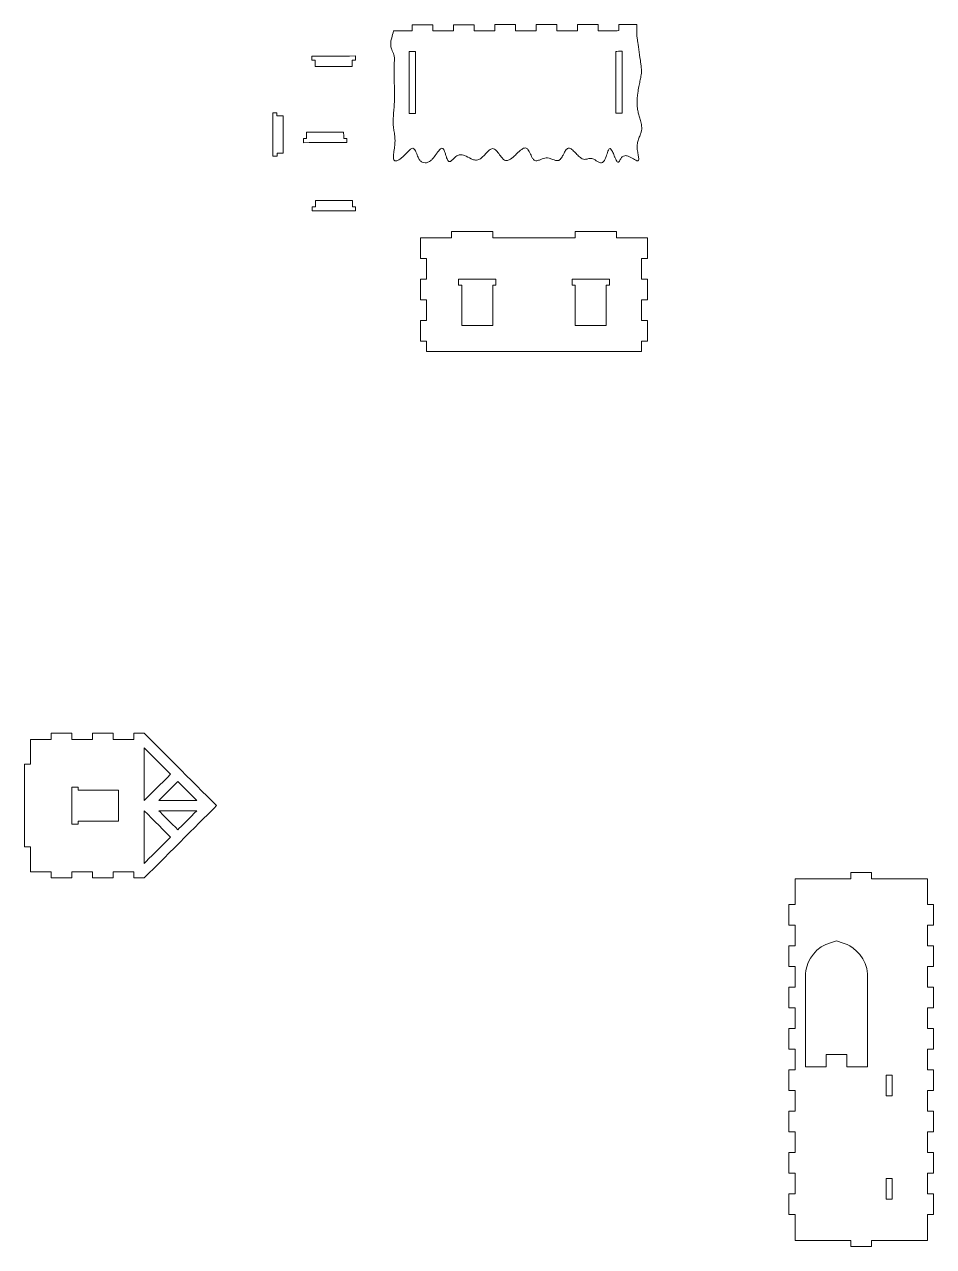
# Model space of a CAD drawing. Header units: millimetres. Extents: x -5059 to 5976, y -2595 to 3315.
# Drawn here: x 3735 to 4615, y 624 to 1807 of the extents above; entities that cross this region are included whole.
import ezdxf

# ---------------------------------------------------------------- set-up
doc = ezdxf.new("R2010")
doc.units = ezdxf.units.MM
doc.header["$MEASUREMENT"] = 0
doc.layers.add('Make2D$visible$lines', color=7, linetype='Continuous')

msp = doc.modelspace()

# ---------------------------------------------------------------- linework, layer by layer
at = {"layer": 'Make2D$visible$lines', "color": 18, "lineweight": 9}
for points, knots in [([(4092.4212, 1705.0828), (4092.2317, 1706.2589), (4092.0886, 1707.4435), (4092.0102, 1708.6322), (4092.0102, 1708.6322), (4091.9296, 1709.8536), (4091.9172, 1711.0792), (4091.935, 1712.3037), (4091.935, 1712.3037), (4091.96, 1714.0289), (4092.045, 1715.7518), (4092.1518, 1717.4734), (4092.1518, 1717.4734), (4092.4077, 1721.5961), (4092.7893, 1725.711), (4093.0056, 1729.836), (4093.0056, 1729.836), (4093.1028, 1731.6897), (4093.1666, 1733.5455), (4093.2013, 1735.4016), (4093.2013, 1735.4016), (4093.2484, 1737.9213), (4093.2418, 1740.4414), (4093.2023, 1742.9611), (4093.2023, 1742.9611), (4093.18, 1744.3819), (4093.1473, 1745.8025), (4093.1075, 1747.223), (4093.1075, 1747.223), (4093.0096, 1750.7237), (4092.8692, 1754.2231), (4092.7887, 1757.7243), (4092.7887, 1757.7243), (4092.7543, 1759.221), (4092.7308, 1760.7181), (4092.7315, 1762.2152), (4092.7315, 1762.2152), (4092.7322, 1763.7194), (4092.7572, 1765.2236), (4092.8128, 1766.7267), (4092.8128, 1766.7267), (4092.8463, 1767.6318), (4092.8909, 1768.5365), (4092.9502, 1769.4404), (4092.9502, 1769.4404), (4092.9833, 1769.9442), (4093.021, 1770.4477), (4093.0531, 1770.9515), (4093.0531, 1770.9515), (4093.0723, 1771.253), (4093.0896, 1771.5546), (4093.1029, 1771.8564), (4093.1029, 1771.8564), (4093.1296, 1772.4562), (4093.141, 1773.0569), (4093.1197, 1773.6569), (4093.1197, 1773.6569), (4093.0985, 1774.2533), (4093.0448, 1774.8492), (4092.9422, 1775.4369), (4092.9422, 1775.4369), (4092.8486, 1775.9733), (4092.7143, 1776.503), (4092.5564, 1777.0244), (4092.5564, 1777.0244), (4092.0086, 1778.8342), (4091.1781, 1780.5446), (4090.529, 1782.3197), (4090.529, 1782.3197), (4090.3311, 1782.861), (4090.1501, 1783.4084), (4089.9952, 1783.9638), (4089.9952, 1783.9638), (4089.84, 1784.5209), (4089.7111, 1785.0862), (4089.6274, 1785.6584), (4089.6274, 1785.6584), (4089.5363, 1786.2812), (4089.4988, 1786.9122), (4089.5037, 1787.5413), (4089.5037, 1787.5413), (4089.5144, 1788.9185), (4089.7285, 1790.2866), (4090.0188, 1791.6342), (4090.0188, 1791.6342), (4090.1724, 1792.3468), (4090.3473, 1793.0536), (4090.5327, 1793.7578), (4090.5327, 1793.7578), (4091.1046, 1795.9299), (4091.7765, 1798.0767), (4092.2723, 1800.2689)], [0, 0, 0, 0, 0.041666667, 0.041666667, 0.041666667, 0.041666667, 0.083333333, 0.083333333, 0.083333333, 0.083333333, 0.125, 0.125, 0.125, 0.125, 0.166666667, 0.166666667, 0.166666667, 0.166666667, 0.208333333, 0.208333333, 0.208333333, 0.208333333, 0.25, 0.25, 0.25, 0.25, 0.291666667, 0.291666667, 0.291666667, 0.291666667, 0.333333333, 0.333333333, 0.333333333, 0.333333333, 0.375, 0.375, 0.375, 0.375, 0.416666667, 0.416666667, 0.416666667, 0.416666667, 0.458333333, 0.458333333, 0.458333333, 0.458333333, 0.5, 0.5, 0.5, 0.5, 0.541666667, 0.541666667, 0.541666667, 0.541666667, 0.583333333, 0.583333333, 0.583333333, 0.583333333, 0.625, 0.625, 0.625, 0.625, 0.666666667, 0.666666667, 0.666666667, 0.666666667, 0.708333333, 0.708333333, 0.708333333, 0.708333333, 0.75, 0.75, 0.75, 0.75, 0.791666667, 0.791666667, 0.791666667, 0.791666667, 0.833333333, 0.833333333, 0.833333333, 0.833333333, 0.875, 0.875, 0.875, 0.875, 0.916666667, 0.916666667, 0.916666667, 0.916666667, 1, 1, 1, 1]), ([(4327.8992, 1806.5964), (4328.0896, 1796.1184), (4327.4193, 1799.0537), (4327.9153, 1794.9865), (4327.9153, 1794.9865), (4328.0428, 1793.9412), (4328.2473, 1792.4333), (4328.4983, 1790.6463)], [0, 0, 0, 0, 0.333333333, 0.333333333, 0.333333333, 0.333333333, 1, 1, 1, 1]), ([(4331.1818, 1771.9758), (4331.3791, 1770.5663), (4331.5726, 1769.156), (4331.749, 1767.7437), (4331.749, 1767.7437), (4331.885, 1766.6549), (4332.0109, 1765.5649), (4332.1037, 1764.471), (4332.1037, 1764.471), (4332.2429, 1762.8299), (4332.3078, 1761.18), (4332.1871, 1759.5395), (4332.1871, 1759.5395), (4332.1104, 1758.4974), (4331.9588, 1757.4592), (4331.7796, 1756.4279), (4331.7796, 1756.4279), (4331.5026, 1754.8338), (4331.1596, 1753.2563), (4330.8225, 1751.6759), (4330.8225, 1751.6759), (4330.4476, 1749.9179), (4330.0801, 1748.1563), (4329.7403, 1746.3905), (4329.7403, 1746.3905), (4329.3503, 1744.3635), (4328.9969, 1742.3308), (4328.7031, 1740.2871), (4328.7031, 1740.2871), (4328.2197, 1736.9244), (4327.8976, 1733.5318), (4327.9723, 1730.1373), (4327.9723, 1730.1373), (4328.0157, 1728.1642), (4328.1932, 1726.1905), (4328.5291, 1724.2452), (4328.5291, 1724.2452), (4328.7787, 1722.8002), (4329.1157, 1721.3709), (4329.483, 1719.9509), (4329.483, 1719.9509), (4329.8279, 1718.6179), (4330.1994, 1717.2931), (4330.5803, 1715.9705), (4330.5803, 1715.9705), (4331.05, 1714.34), (4331.534, 1712.7127), (4331.9127, 1711.0559), (4331.9127, 1711.0559), (4332.3417, 1709.1787), (4332.6355, 1707.2637), (4332.5419, 1705.3428), (4332.5419, 1705.3428), (4332.495, 1704.3803), (4332.3508, 1703.4165), (4332.1003, 1702.486), (4332.1003, 1702.486), (4331.9244, 1701.8323), (4331.6961, 1701.1952), (4331.4519, 1700.5641), (4331.4519, 1700.5641), (4330.9267, 1699.207), (4330.3283, 1697.878), (4329.7923, 1696.5248), (4329.7923, 1696.5248), (4329.505, 1695.7994), (4329.2357, 1695.067), (4329.0019, 1694.3224), (4329.0019, 1694.3224), (4328.5826, 1692.9875), (4328.2773, 1691.6131), (4328.1463, 1690.2223), (4328.1463, 1690.2223), (4328.0051, 1688.7242), (4328.066, 1687.2071), (4328.2351, 1685.7094), (4328.2351, 1685.7094), (4328.3388, 1684.7908), (4328.4831, 1683.8796), (4328.638, 1682.969), (4328.638, 1682.969), (4328.8776, 1681.5602), (4329.1422, 1680.153), (4329.3605, 1678.7407), (4329.3605, 1678.7407), (4329.465, 1678.065), (4329.5589, 1677.3881), (4329.6006, 1676.7002), (4329.6006, 1676.7002), (4329.6303, 1676.2111), (4329.6336, 1675.7164), (4329.4343, 1675.2814), (4329.4343, 1675.2814), (4329.3029, 1674.9946), (4329.0835, 1674.7337), (4328.8271, 1674.6099), (4328.8271, 1674.6099), (4328.2558, 1674.3339), (4327.5007, 1674.7388), (4326.8086, 1675.1173), (4326.8086, 1675.1173), (4325.0602, 1676.0736), (4323.7129, 1676.862), (4322.1202, 1677.7113), (4322.1202, 1677.7113), (4321.2574, 1678.1713), (4320.3226, 1678.6493), (4319.3919, 1679.0083), (4319.3919, 1679.0083), (4318.2935, 1679.4319), (4317.2007, 1679.69), (4316.0603, 1679.5717), (4316.0603, 1679.5717), (4315.1694, 1679.4792), (4314.2493, 1679.157), (4313.6052, 1678.5278), (4313.6052, 1678.5278), (4313.2249, 1678.1563), (4312.9408, 1677.6778), (4312.6564, 1677.2236), (4312.6564, 1677.2236), (4312.3581, 1676.7473), (4312.0596, 1676.2977), (4311.789, 1675.811), (4311.789, 1675.811), (4311.5396, 1675.3627), (4311.314, 1674.8829), (4311.058, 1674.4278), (4311.058, 1674.4278), (4310.9024, 1674.151), (4310.7355, 1673.8833), (4310.5054, 1673.6849), (4310.5054, 1673.6849), (4310.2001, 1673.4216), (4309.7834, 1673.2802), (4309.4281, 1673.3322), (4309.4281, 1673.3322), (4308.482, 1673.4706), (4307.9715, 1674.9799), (4307.4954, 1676.0851), (4307.4954, 1676.0851), (4307.0659, 1677.0823), (4306.6644, 1677.7504), (4306.2767, 1678.6014), (4306.2767, 1678.6014), (4305.7301, 1679.8011), (4305.2112, 1681.3642), (4304.6469, 1682.6272), (4304.6469, 1682.6272), (4304.2858, 1683.4357), (4303.9061, 1684.1213), (4303.4199, 1684.9681), (4303.4199, 1684.9681), (4303.0211, 1685.6628), (4302.5507, 1686.466), (4301.9868, 1686.5132), (4301.9868, 1686.5132), (4301.3871, 1686.5634), (4300.6818, 1685.7583), (4300.2491, 1685.0062), (4300.2491, 1685.0062), (4299.8072, 1684.238), (4299.6496, 1683.5252), (4299.4397, 1682.7895), (4299.4397, 1682.7895), (4298.9344, 1681.0183), (4298.1258, 1679.1148), (4297.4237, 1677.3199), (4297.4237, 1677.3199), (4297.007, 1676.2548), (4296.628, 1675.228), (4295.9654, 1674.2679), (4295.9654, 1674.2679), (4295.6013, 1673.7403), (4295.1516, 1673.2328), (4294.6013, 1672.9429), (4294.6013, 1672.9429), (4293.9966, 1672.6244), (4293.2702, 1672.5686), (4292.5901, 1672.7029), (4292.5901, 1672.7029), (4292.0023, 1672.819), (4291.449, 1673.0771), (4290.9141, 1673.3537), (4290.9141, 1673.3537), (4290.0924, 1673.7788), (4289.3143, 1674.2478), (4288.5335, 1674.7298), (4288.5335, 1674.7298), (4287.7259, 1675.2284), (4286.9154, 1675.741), (4286.061, 1676.1628), (4286.061, 1676.1628), (4285.464, 1676.4575), (4284.8455, 1676.708), (4284.1987, 1676.8502), (4284.1987, 1676.8502), (4283.5397, 1676.9951), (4282.8513, 1677.0276), (4282.1791, 1676.9489), (4282.1791, 1676.9489), (4281.5949, 1676.8805), (4281.0228, 1676.728), (4280.4529, 1676.5788), (4280.4529, 1676.5788), (4279.8843, 1676.4299), (4279.3179, 1676.2843), (4278.7407, 1676.1699), (4278.7407, 1676.1699), (4278.2897, 1676.0805), (4277.8322, 1676.0102), (4277.3761, 1676.0107), (4277.3761, 1676.0107), (4276.5398, 1676.0115), (4275.7084, 1676.2502), (4274.9444, 1676.6054), (4274.9444, 1676.6054), (4273.6339, 1677.2146), (4272.5214, 1678.1665), (4271.4639, 1679.155), (4271.4639, 1679.155), (4270.289, 1680.2533), (4269.182, 1681.3967), (4268.0708, 1682.5427), (4268.0708, 1682.5427), (4267.0554, 1683.5899), (4266.0365, 1684.6393), (4264.8514, 1685.5636), (4264.8514, 1685.5636), (4263.972, 1686.2495), (4263.0012, 1686.8666), (4261.9653, 1686.8375), (4261.9653, 1686.8375), (4261.0304, 1686.8112), (4260.0426, 1686.2587), (4259.4157, 1685.4916), (4259.4157, 1685.4916), (4259.0086, 1684.9934), (4258.7537, 1684.4046), (4258.4505, 1683.8443), (4258.4505, 1683.8443), (4258.1062, 1683.2081), (4257.6996, 1682.6086), (4257.3462, 1681.9782), (4257.3462, 1681.9782), (4256.8546, 1681.1011), (4256.466, 1680.1642), (4255.9824, 1679.2814), (4255.9824, 1679.2814), (4255.6393, 1678.6553), (4255.2485, 1678.0565), (4254.8475, 1677.465), (4254.8475, 1677.465), (4254.496, 1676.9467), (4254.1368, 1676.4339), (4253.6858, 1675.9975), (4253.6858, 1675.9975), (4253.2499, 1675.5757), (4252.7283, 1675.2251), (4252.1648, 1675.023), (4252.1648, 1675.023), (4251.2042, 1674.6784), (4250.1219, 1674.7652), (4249.1097, 1675.0015), (4249.1097, 1675.0015), (4248.1821, 1675.2181), (4247.3133, 1675.5603), (4246.4364, 1675.9055), (4246.4364, 1675.9055), (4245.2688, 1676.3651), (4244.0867, 1676.8298), (4242.8668, 1677.1493), (4242.8668, 1677.1493), (4241.9098, 1677.4), (4240.9296, 1677.5613), (4239.9492, 1677.5052), (4239.9492, 1677.5052), (4239.084, 1677.4558), (4238.2187, 1677.237), (4237.3898, 1676.9586), (4237.3898, 1676.9586), (4236.5401, 1676.6731), (4235.7287, 1676.3249), (4234.9118, 1675.9686), (4234.9118, 1675.9686), (4233.9557, 1675.5516), (4232.9921, 1675.1234), (4231.9815, 1674.8447), (4231.9815, 1674.8447), (4231.2925, 1674.6547), (4230.5817, 1674.5341), (4229.8802, 1674.6432), (4229.8802, 1674.6432), (4229.3748, 1674.7218), (4228.8742, 1674.9196), (4228.4556, 1675.2161), (4228.4556, 1675.2161), (4228.0013, 1675.5379), (4227.6435, 1675.9759), (4227.3198, 1676.4325), (4227.3198, 1676.4325), (4226.7916, 1677.1777), (4226.3543, 1677.9724), (4225.9486, 1678.7843), (4225.9486, 1678.7843), (4225.1683, 1680.3456), (4224.5048, 1681.9703), (4223.7042, 1683.525), (4223.7042, 1683.525), (4223.3092, 1684.2923), (4222.8807, 1685.0425), (4222.3107, 1685.6985), (4222.3107, 1685.6985), (4221.6975, 1686.4041), (4220.9204, 1687.0008), (4220.0052, 1687.0646), (4220.0052, 1687.0646), (4219.4091, 1687.1061), (4218.7545, 1686.9216), (4218.1773, 1686.69), (4218.1773, 1686.69), (4217.4824, 1686.4112), (4216.8998, 1686.0641), (4216.3137, 1685.6585), (4216.3137, 1685.6585), (4215.6307, 1685.1858), (4214.943, 1684.6335), (4214.2923, 1684.0716), (4214.2923, 1684.0716), (4213.3372, 1683.2469), (4212.4619, 1682.4013), (4211.5715, 1681.539), (4211.5715, 1681.539), (4210.6735, 1680.6694), (4209.7602, 1679.7827), (4208.8341, 1678.9329), (4208.8341, 1678.9329), (4208.079, 1678.2401), (4207.3153, 1677.5717), (4206.4992, 1676.954), (4206.4992, 1676.954), (4205.7897, 1676.4168), (4205.0405, 1675.9179), (4204.2377, 1675.5322), (4204.2377, 1675.5322), (4203.6835, 1675.266), (4203.1037, 1675.0537), (4202.4971, 1674.9522), (4202.4971, 1674.9522), (4201.9374, 1674.8587), (4201.355, 1674.8595), (4200.8065, 1674.9868), (4200.8065, 1674.9868), (4200.0838, 1675.1545), (4199.4201, 1675.5419), (4198.8264, 1676.0014), (4198.8264, 1676.0014), (4197.971, 1676.6636), (4197.261, 1677.4757), (4196.5853, 1678.3138), (4196.5853, 1678.3138), (4195.4501, 1679.7216), (4194.4117, 1681.2027), (4193.3077, 1682.6343), (4193.3077, 1682.6343), (4192.7953, 1683.2986), (4192.2689, 1683.9523), (4191.6907, 1684.5616), (4191.6907, 1684.5616), (4191.1987, 1685.0801), (4190.6693, 1685.5665), (4190.0444, 1685.9248), (4190.0444, 1685.9248), (4189.5003, 1686.2368), (4188.8838, 1686.4517), (4188.2825, 1686.4705), (4188.2825, 1686.4705), (4187.0664, 1686.5084), (4185.9126, 1685.7443), (4184.9081, 1684.9256), (4184.9081, 1684.9256), (4183.5923, 1683.8531), (4182.5329, 1682.6869), (4181.4279, 1681.4836), (4181.4279, 1681.4836), (4180.2633, 1680.2153), (4179.0481, 1678.9057), (4177.7348, 1677.7544), (4177.7348, 1677.7544), (4176.8158, 1676.9487), (4175.8488, 1676.2204), (4174.7307, 1675.7976), (4174.7307, 1675.7976), (4173.4265, 1675.3044), (4171.9166, 1675.2268), (4170.5191, 1675.4974), (4170.5191, 1675.4974), (4169.4026, 1675.7137), (4168.3578, 1676.1522), (4167.3307, 1676.6281), (4167.3307, 1676.6281), (4165.1729, 1677.6279), (4163.0936, 1678.7923), (4160.866, 1679.6496), (4160.866, 1679.6496), (4159.5136, 1680.1701), (4158.1066, 1680.5773), (4156.671, 1680.4879), (4156.671, 1680.4879), (4155.5922, 1680.4207), (4154.4973, 1680.073), (4153.5725, 1679.5054), (4153.5725, 1679.5054), (4152.9311, 1679.1117), (4152.3715, 1678.6122), (4151.8257, 1678.0951), (4151.8257, 1678.0951), (4150.9717, 1677.286), (4150.1514, 1676.4336), (4149.312, 1675.6131), (4149.312, 1675.6131), (4148.9435, 1675.2529), (4148.5713, 1674.8988), (4148.1579, 1674.5728), (4148.1579, 1674.5728), (4147.6387, 1674.1635), (4147.0545, 1673.7986), (4146.4224, 1673.8344), (4146.4224, 1673.8344), (4146.0732, 1673.8542), (4145.7093, 1673.9963), (4145.4283, 1674.2207), (4145.4283, 1674.2207), (4145.0022, 1674.5609), (4144.7666, 1675.0903), (4144.5363, 1675.597), (4144.5363, 1675.597), (4144.2334, 1676.2635), (4143.9396, 1676.8907), (4143.6846, 1677.5492), (4143.6846, 1677.5492), (4143.2938, 1678.5578), (4142.9939, 1679.6395), (4142.668, 1680.6909), (4142.668, 1680.6909), (4142.3504, 1681.7157), (4142.0082, 1682.7118), (4141.6484, 1683.71), (4141.6484, 1683.71), (4141.4263, 1684.3263), (4141.1975, 1684.9434), (4140.8296, 1685.5135), (4140.8296, 1685.5135), (4140.3639, 1686.235), (4139.6754, 1686.8811), (4138.9538, 1686.8315), (4138.9538, 1686.8315), (4138.1922, 1686.7792), (4137.3937, 1685.9516), (4136.7414, 1685.2148), (4136.7414, 1685.2148), (4135.7691, 1684.1167), (4135.1214, 1683.2201), (4134.3927, 1682.2045), (4134.3927, 1682.2045), (4133.3297, 1680.723), (4132.0943, 1678.988), (4130.8805, 1677.5115), (4130.8805, 1677.5115), (4130.1801, 1676.6593), (4129.4868, 1675.8933), (4128.6703, 1675.1658), (4128.6703, 1675.1658), (4127.7689, 1674.3625), (4126.7171, 1673.6063), (4125.5811, 1673.1465), (4125.5811, 1673.1465), (4124.6728, 1672.7789), (4123.7106, 1672.6008), (4122.7389, 1672.6373), (4122.7389, 1672.6373), (4121.8058, 1672.6724), (4120.8638, 1672.9053), (4120.0336, 1673.3384), (4120.0336, 1673.3384), (4119.1222, 1673.8139), (4118.3454, 1674.5307), (4117.7063, 1675.3385), (4117.7063, 1675.3385), (4117.0507, 1676.1672), (4116.5401, 1677.0918), (4116.0933, 1678.0481), (4116.0933, 1678.0481), (4115.7206, 1678.8459), (4115.3923, 1679.6658), (4115.0735, 1680.4876), (4115.0735, 1680.4876), (4114.6913, 1681.4726), (4114.3228, 1682.4602), (4113.9314, 1683.4355), (4113.9314, 1683.4355), (4113.6693, 1684.0886), (4113.397, 1684.7363), (4112.9896, 1685.3308), (4112.9896, 1685.3308), (4112.4628, 1686.0995), (4111.7103, 1686.7795), (4110.8899, 1686.8034), (4110.8899, 1686.8034), (4109.9181, 1686.8317), (4108.8511, 1685.9395), (4107.982, 1685.158), (4107.982, 1685.158), (4106.9977, 1684.2729), (4106.2672, 1683.5297), (4105.4603, 1682.6807), (4105.4603, 1682.6807), (4104.306, 1681.4663), (4102.9951, 1680.0354), (4101.7265, 1678.8305), (4101.7265, 1678.8305), (4100.8584, 1678.0061), (4100.0102, 1677.2875), (4099.021, 1676.583), (4099.021, 1676.583), (4098.5275, 1676.2315), (4097.9989, 1675.8836), (4097.4735, 1675.5945), (4097.4735, 1675.5945), (4097.0018, 1675.3349), (4096.5327, 1675.1228), (4096.0285, 1674.9379), (4096.0285, 1674.9379), (4095.6003, 1674.7808), (4095.1468, 1674.6432), (4094.6943, 1674.5904), (4094.6943, 1674.5904), (4094.4109, 1674.5574), (4094.1279, 1674.5576), (4093.8453, 1674.6051), (4093.8453, 1674.6051), (4093.5982, 1674.6466), (4093.3514, 1674.7242), (4093.1444, 1674.8595), (4093.1444, 1674.8595), (4092.8845, 1675.0292), (4092.6873, 1675.2897), (4092.5403, 1675.5683), (4092.5403, 1675.5683), (4092.1816, 1676.248), (4092.1216, 1677.0353), (4092.1079, 1677.8061), (4092.1079, 1677.8061), (4092.0936, 1678.6146), (4092.1302, 1679.4049), (4092.2054, 1680.2004), (4092.2054, 1680.2004), (4092.2685, 1680.8666), (4092.3586, 1681.5363), (4092.4543, 1682.2038), (4092.4543, 1682.2038), (4092.7437, 1684.2218), (4093.0841, 1686.2188), (4093.3228, 1688.2347), (4093.3228, 1688.2347), (4093.4909, 1689.6545), (4093.6086, 1691.0837), (4093.6636, 1692.5142), (4093.6636, 1692.5142), (4093.7169, 1693.9019), (4093.7113, 1695.2908), (4093.6269, 1696.6754), (4093.6269, 1696.6754), (4093.5462, 1697.9994), (4093.3933, 1699.3195), (4093.1859, 1700.6297)], [0, 0, 0, 0, 0.006896552, 0.006896552, 0.006896552, 0.006896552, 0.013793103, 0.013793103, 0.013793103, 0.013793103, 0.020689655, 0.020689655, 0.020689655, 0.020689655, 0.027586207, 0.027586207, 0.027586207, 0.027586207, 0.034482759, 0.034482759, 0.034482759, 0.034482759, 0.04137931, 0.04137931, 0.04137931, 0.04137931, 0.048275862, 0.048275862, 0.048275862, 0.048275862, 0.055172414, 0.055172414, 0.055172414, 0.055172414, 0.062068966, 0.062068966, 0.062068966, 0.062068966, 0.068965517, 0.068965517, 0.068965517, 0.068965517, 0.075862069, 0.075862069, 0.075862069, 0.075862069, 0.082758621, 0.082758621, 0.082758621, 0.082758621, 0.089655172, 0.089655172, 0.089655172, 0.089655172, 0.096551724, 0.096551724, 0.096551724, 0.096551724, 0.103448276, 0.103448276, 0.103448276, 0.103448276, 0.110344828, 0.110344828, 0.110344828, 0.110344828, 0.117241379, 0.117241379, 0.117241379, 0.117241379, 0.124137931, 0.124137931, 0.124137931, 0.124137931, 0.131034483, 0.131034483, 0.131034483, 0.131034483, 0.137931034, 0.137931034, 0.137931034, 0.137931034, 0.144827586, 0.144827586, 0.144827586, 0.144827586, 0.151724138, 0.151724138, 0.151724138, 0.151724138, 0.15862069, 0.15862069, 0.15862069, 0.15862069, 0.165517241, 0.165517241, 0.165517241, 0.165517241, 0.172413793, 0.172413793, 0.172413793, 0.172413793, 0.179310345, 0.179310345, 0.179310345, 0.179310345, 0.186206897, 0.186206897, 0.186206897, 0.186206897, 0.193103448, 0.193103448, 0.193103448, 0.193103448, 0.2, 0.2, 0.2, 0.2, 0.206896552, 0.206896552, 0.206896552, 0.206896552, 0.213793103, 0.213793103, 0.213793103, 0.213793103, 0.220689655, 0.220689655, 0.220689655, 0.220689655, 0.227586207, 0.227586207, 0.227586207, 0.227586207, 0.234482759, 0.234482759, 0.234482759, 0.234482759, 0.24137931, 0.24137931, 0.24137931, 0.24137931, 0.248275862, 0.248275862, 0.248275862, 0.248275862, 0.255172414, 0.255172414, 0.255172414, 0.255172414, 0.262068966, 0.262068966, 0.262068966, 0.262068966, 0.268965517, 0.268965517, 0.268965517, 0.268965517, 0.275862069, 0.275862069, 0.275862069, 0.275862069, 0.282758621, 0.282758621, 0.282758621, 0.282758621, 0.289655172, 0.289655172, 0.289655172, 0.289655172, 0.296551724, 0.296551724, 0.296551724, 0.296551724, 0.303448276, 0.303448276, 0.303448276, 0.303448276, 0.310344828, 0.310344828, 0.310344828, 0.310344828, 0.317241379, 0.317241379, 0.317241379, 0.317241379, 0.324137931, 0.324137931, 0.324137931, 0.324137931, 0.331034483, 0.331034483, 0.331034483, 0.331034483, 0.337931034, 0.337931034, 0.337931034, 0.337931034, 0.344827586, 0.344827586, 0.344827586, 0.344827586, 0.351724138, 0.351724138, 0.351724138, 0.351724138, 0.35862069, 0.35862069, 0.35862069, 0.35862069, 0.365517241, 0.365517241, 0.365517241, 0.365517241, 0.372413793, 0.372413793, 0.372413793, 0.372413793, 0.379310345, 0.379310345, 0.379310345, 0.379310345, 0.386206897, 0.386206897, 0.386206897, 0.386206897, 0.393103448, 0.393103448, 0.393103448, 0.393103448, 0.4, 0.4, 0.4, 0.4, 0.406896552, 0.406896552, 0.406896552, 0.406896552, 0.413793103, 0.413793103, 0.413793103, 0.413793103, 0.420689655, 0.420689655, 0.420689655, 0.420689655, 0.427586207, 0.427586207, 0.427586207, 0.427586207, 0.434482759, 0.434482759, 0.434482759, 0.434482759, 0.44137931, 0.44137931, 0.44137931, 0.44137931, 0.448275862, 0.448275862, 0.448275862, 0.448275862, 0.455172414, 0.455172414, 0.455172414, 0.455172414, 0.462068966, 0.462068966, 0.462068966, 0.462068966, 0.468965517, 0.468965517, 0.468965517, 0.468965517, 0.475862069, 0.475862069, 0.475862069, 0.475862069, 0.482758621, 0.482758621, 0.482758621, 0.482758621, 0.489655172, 0.489655172, 0.489655172, 0.489655172, 0.496551724, 0.496551724, 0.496551724, 0.496551724, 0.503448276, 0.503448276, 0.503448276, 0.503448276, 0.510344828, 0.510344828, 0.510344828, 0.510344828, 0.517241379, 0.517241379, 0.517241379, 0.517241379, 0.524137931, 0.524137931, 0.524137931, 0.524137931, 0.531034483, 0.531034483, 0.531034483, 0.531034483, 0.537931034, 0.537931034, 0.537931034, 0.537931034, 0.544827586, 0.544827586, 0.544827586, 0.544827586, 0.551724138, 0.551724138, 0.551724138, 0.551724138, 0.55862069, 0.55862069, 0.55862069, 0.55862069, 0.565517241, 0.565517241, 0.565517241, 0.565517241, 0.572413793, 0.572413793, 0.572413793, 0.572413793, 0.579310345, 0.579310345, 0.579310345, 0.579310345, 0.586206897, 0.586206897, 0.586206897, 0.586206897, 0.593103448, 0.593103448, 0.593103448, 0.593103448, 0.6, 0.6, 0.6, 0.6, 0.606896552, 0.606896552, 0.606896552, 0.606896552, 0.613793103, 0.613793103, 0.613793103, 0.613793103, 0.620689655, 0.620689655, 0.620689655, 0.620689655, 0.627586207, 0.627586207, 0.627586207, 0.627586207, 0.634482759, 0.634482759, 0.634482759, 0.634482759, 0.64137931, 0.64137931, 0.64137931, 0.64137931, 0.648275862, 0.648275862, 0.648275862, 0.648275862, 0.655172414, 0.655172414, 0.655172414, 0.655172414, 0.662068966, 0.662068966, 0.662068966, 0.662068966, 0.668965517, 0.668965517, 0.668965517, 0.668965517, 0.675862069, 0.675862069, 0.675862069, 0.675862069, 0.682758621, 0.682758621, 0.682758621, 0.682758621, 0.689655172, 0.689655172, 0.689655172, 0.689655172, 0.696551724, 0.696551724, 0.696551724, 0.696551724, 0.703448276, 0.703448276, 0.703448276, 0.703448276, 0.710344828, 0.710344828, 0.710344828, 0.710344828, 0.717241379, 0.717241379, 0.717241379, 0.717241379, 0.724137931, 0.724137931, 0.724137931, 0.724137931, 0.731034483, 0.731034483, 0.731034483, 0.731034483, 0.737931034, 0.737931034, 0.737931034, 0.737931034, 0.744827586, 0.744827586, 0.744827586, 0.744827586, 0.751724138, 0.751724138, 0.751724138, 0.751724138, 0.75862069, 0.75862069, 0.75862069, 0.75862069, 0.765517241, 0.765517241, 0.765517241, 0.765517241, 0.772413793, 0.772413793, 0.772413793, 0.772413793, 0.779310345, 0.779310345, 0.779310345, 0.779310345, 0.786206897, 0.786206897, 0.786206897, 0.786206897, 0.793103448, 0.793103448, 0.793103448, 0.793103448, 0.8, 0.8, 0.8, 0.8, 0.806896552, 0.806896552, 0.806896552, 0.806896552, 0.813793103, 0.813793103, 0.813793103, 0.813793103, 0.820689655, 0.820689655, 0.820689655, 0.820689655, 0.827586207, 0.827586207, 0.827586207, 0.827586207, 0.834482759, 0.834482759, 0.834482759, 0.834482759, 0.84137931, 0.84137931, 0.84137931, 0.84137931, 0.848275862, 0.848275862, 0.848275862, 0.848275862, 0.855172414, 0.855172414, 0.855172414, 0.855172414, 0.862068966, 0.862068966, 0.862068966, 0.862068966, 0.868965517, 0.868965517, 0.868965517, 0.868965517, 0.875862069, 0.875862069, 0.875862069, 0.875862069, 0.882758621, 0.882758621, 0.882758621, 0.882758621, 0.889655172, 0.889655172, 0.889655172, 0.889655172, 0.896551724, 0.896551724, 0.896551724, 0.896551724, 0.903448276, 0.903448276, 0.903448276, 0.903448276, 0.910344828, 0.910344828, 0.910344828, 0.910344828, 0.917241379, 0.917241379, 0.917241379, 0.917241379, 0.924137931, 0.924137931, 0.924137931, 0.924137931, 0.931034483, 0.931034483, 0.931034483, 0.931034483, 0.937931034, 0.937931034, 0.937931034, 0.937931034, 0.944827586, 0.944827586, 0.944827586, 0.944827586, 0.951724138, 0.951724138, 0.951724138, 0.951724138, 0.95862069, 0.95862069, 0.95862069, 0.95862069, 0.965517241, 0.965517241, 0.965517241, 0.965517241, 0.972413793, 0.972413793, 0.972413793, 0.972413793, 0.979310345, 0.979310345, 0.979310345, 0.979310345, 0.986206897, 0.986206897, 0.986206897, 0.986206897, 1, 1, 1, 1])]:
    msp.add_open_spline(points, degree=3, knots=knots, dxfattribs=at)
for points in [[(4092.2725, 1800.2697), (4098.3172, 1800.278), (4107.3842, 1800.2906), (4110.4065, 1800.2948)], [(4130.3981, 1806.3225), (4123.7319, 1806.3133), (4113.7325, 1806.2994), (4110.3994, 1806.2948)], [(4110.4077, 1800.2948), (4110.405, 1802.2948), (4110.4008, 1805.2948), (4110.3994, 1806.2948)], [(4130.3994, 1806.322), (4130.4022, 1804.3222), (4130.4063, 1801.3225), (4130.4077, 1800.3225)], [(4130.4077, 1800.3225), (4137.0744, 1800.3318), (4147.0744, 1800.3457), (4150.4077, 1800.3503)], [(4170.3981, 1806.378), (4163.7319, 1806.3688), (4153.7325, 1806.3549), (4150.3994, 1806.3503)], [(4150.4077, 1800.3503), (4150.4049, 1802.3503), (4150.4008, 1805.3503), (4150.3994, 1806.3503)], [(4170.3994, 1806.3775), (4170.4021, 1804.3777), (4170.4063, 1801.3779), (4170.4077, 1800.378)], [(4170.4077, 1800.378), (4177.0743, 1800.3873), (4187.0743, 1800.4011), (4190.4077, 1800.4057)], [(4210.3981, 1806.4335), (4203.7318, 1806.4242), (4193.7325, 1806.4104), (4190.3993, 1806.4057)], [(4190.4077, 1800.4057), (4190.4049, 1802.4057), (4190.4007, 1805.4057), (4190.3993, 1806.4057)], [(4210.3993, 1806.433), (4210.4021, 1804.4331), (4210.4063, 1801.4334), (4210.4076, 1800.4335)], [(4210.4076, 1800.4335), (4217.0743, 1800.4427), (4227.0743, 1800.4566), (4230.4076, 1800.4612)], [(4250.398, 1806.4889), (4243.7318, 1806.4797), (4233.7324, 1806.4658), (4230.3993, 1806.4612)], [(4230.4076, 1800.4612), (4230.4049, 1802.4612), (4230.4007, 1805.4612), (4230.3993, 1806.4612)], [(4250.3993, 1806.4884), (4250.4021, 1804.4886), (4250.4062, 1801.4889), (4250.4076, 1800.489)], [(4250.4076, 1800.489), (4257.0743, 1800.4982), (4267.0743, 1800.5121), (4270.4076, 1800.5167)], [(4290.398, 1806.5444), (4283.7317, 1806.5352), (4273.7324, 1806.5213), (4270.3993, 1806.5167)], [(4270.4076, 1800.5167), (4270.4048, 1802.5167), (4270.4007, 1805.5167), (4270.3993, 1806.5167)], [(4290.3992, 1806.5439), (4290.402, 1804.5441), (4290.4062, 1801.5443), (4290.4076, 1800.5444)], [(4290.4076, 1800.5444), (4297.0742, 1800.5537), (4307.0742, 1800.5675), (4310.4075, 1800.5722)], [(4310.3992, 1806.5722), (4316.2326, 1806.5802), (4324.9825, 1806.5924), (4327.8992, 1806.5964)], [(4310.4075, 1800.5722), (4310.4048, 1802.5722), (4310.4006, 1805.5722), (4310.3992, 1806.5722)], [(4331.1818, 1771.9758), (4330.2888, 1778.1995), (4328.9463, 1787.5346), (4328.4983, 1790.6463)], [(4055.3249, 1776.0566), (4041.3249, 1776.0291), (4020.3249, 1775.9879), (4013.3249, 1775.9742)], [(4013.3249, 1775.9742), (4013.3276, 1774.6409), (4013.3315, 1772.6409), (4013.3328, 1771.9742)], [(4055.3327, 1772.0566), (4055.3301, 1773.3899), (4055.3262, 1775.3899), (4055.3249, 1776.0566)], [(4113.4342, 1780.299), (4111.4346, 1780.2962), (4108.4353, 1780.2921), (4107.4355, 1780.2907)], [(4107.4355, 1780.2901), (4107.4632, 1760.2903), (4107.5048, 1730.2906), (4107.5187, 1720.2907)], [(4113.5187, 1720.299), (4113.4909, 1740.2988), (4113.4493, 1770.2986), (4113.4355, 1780.2985)], [(4313.434, 1780.5763), (4311.4344, 1780.5736), (4308.4351, 1780.5694), (4307.4353, 1780.568)], [(4307.4353, 1780.5675), (4307.463, 1760.5677), (4307.5046, 1730.568), (4307.5185, 1720.5681)], [(4313.5185, 1720.5764), (4313.4908, 1740.5762), (4313.4491, 1770.5759), (4313.4353, 1780.5758)], [(4013.3328, 1771.9742), (4014.3328, 1771.9762), (4015.8328, 1771.9791), (4016.3328, 1771.9801)], [(4016.3328, 1771.9801), (4016.3367, 1769.9801), (4016.3426, 1766.9801), (4016.3445, 1765.9801)], [(4016.3445, 1765.9801), (4028.3445, 1766.0036), (4046.3445, 1766.0389), (4052.3445, 1766.0507)], [(4052.3327, 1772.0507), (4053.3327, 1772.0527), (4054.8327, 1772.0556), (4055.3327, 1772.0566)], [(4052.3445, 1766.0507), (4052.3406, 1768.0507), (4052.3347, 1771.0507), (4052.3327, 1772.0507)], [(3979.429, 1720.9988), (3978.0956, 1720.9962), (3976.0956, 1720.9923), (3975.429, 1720.9909)], [(3975.429, 1720.9909), (3975.4564, 1706.991), (3975.4976, 1685.991), (3975.5113, 1678.991)], [(3979.4348, 1717.9988), (3979.4329, 1718.9988), (3979.4299, 1720.4988), (3979.429, 1720.9988)], [(3985.4348, 1718.0106), (3983.4348, 1718.0066), (3980.4348, 1718.0008), (3979.4348, 1717.9988)], [(3985.5054, 1682.0106), (3985.4819, 1694.0106), (3985.4466, 1712.0106), (3985.4348, 1718.0106)], [(4107.5187, 1720.2907), (4109.5183, 1720.2935), (4112.5176, 1720.2977), (4113.5174, 1720.299)], [(4307.5185, 1720.5681), (4309.5181, 1720.5709), (4312.5174, 1720.575), (4313.5172, 1720.5764)], [(4092.4212, 1705.0828), (4092.6781, 1703.5988), (4093.0594, 1701.3721), (4093.1859, 1700.6297)], [(4008.0094, 1696.1749), (4007.0094, 1696.173), (4005.5094, 1696.17), (4005.0094, 1696.1691)], [(4005.0094, 1696.1691), (4005.012, 1694.8357), (4005.0159, 1692.8357), (4005.0172, 1692.1691)], [(4005.0172, 1692.1691), (4019.0172, 1692.1965), (4040.0172, 1692.2377), (4047.0172, 1692.2515)], [(4043.9975, 1702.2455), (4031.9976, 1702.222), (4013.9976, 1702.1867), (4007.9976, 1702.1749)], [(4007.9976, 1702.1749), (4008.0015, 1700.1749), (4008.0074, 1697.1749), (4008.0094, 1696.1749)], [(4044.0093, 1696.2456), (4044.0054, 1698.2456), (4043.9995, 1701.2456), (4043.9975, 1702.2455)], [(4047.0093, 1696.2514), (4046.0093, 1696.2495), (4044.5093, 1696.2465), (4044.0093, 1696.2456)], [(4047.0172, 1692.2515), (4047.0145, 1693.5848), (4047.0106, 1695.5848), (4047.0093, 1696.2514)], [(3979.5055, 1681.9989), (3981.5055, 1682.0028), (3984.5054, 1682.0087), (3985.5054, 1682.0106)], [(3979.5113, 1678.9989), (3979.5094, 1679.9989), (3979.5064, 1681.4989), (3979.5055, 1681.9989)], [(3975.5113, 1678.991), (3976.8447, 1678.9936), (3978.8447, 1678.9976), (3979.5113, 1678.9989)], [(4052.5955, 1636.1421), (4040.5956, 1636.1186), (4022.5956, 1636.0833), (4016.5956, 1636.0715)], [(4016.5956, 1636.0715), (4016.5995, 1634.0715), (4016.6054, 1631.0715), (4016.6074, 1630.0715)], [(4052.6073, 1630.1422), (4052.6034, 1632.1421), (4052.5975, 1635.1421), (4052.5955, 1636.1421)], [(4016.6074, 1630.0715), (4015.6074, 1630.0696), (4014.1074, 1630.0666), (4013.6074, 1630.0657)], [(4013.6074, 1630.0657), (4013.61, 1628.7323), (4013.6139, 1626.7323), (4013.6152, 1626.0657)], [(4013.6152, 1626.0657), (4027.6152, 1626.0931), (4048.6152, 1626.1343), (4055.6151, 1626.148)], [(4055.6073, 1630.148), (4054.6073, 1630.1461), (4053.1073, 1630.1431), (4052.6073, 1630.1422)], [(4055.6151, 1626.148), (4055.6125, 1627.4814), (4055.6086, 1629.4814), (4055.6073, 1630.148)], [(4118.2445, 1580.2157), (4118.2445, 1586.8823), (4118.2445, 1596.8823), (4118.2445, 1600.2157)], [(4118.2562, 1600.2157), (4128.2523, 1600.2157), (4143.2464, 1600.2157), (4148.2444, 1600.2157)], [(4148.2444, 1600.2157), (4148.2444, 1602.2157), (4148.2444, 1605.2157), (4148.2444, 1606.2157)], [(4148.2562, 1606.2157), (4161.5856, 1606.2157), (4181.5796, 1606.2157), (4188.2443, 1606.2157)], [(4188.2443, 1606.2157), (4188.2443, 1604.2157), (4188.2443, 1601.2157), (4188.2443, 1600.2157)], [(4268.2442, 1600.2157), (4241.5815, 1600.2157), (4201.5874, 1600.2157), (4188.2561, 1600.2157)], [(4268.2442, 1600.2157), (4268.2442, 1602.2157), (4268.2442, 1605.2157), (4268.2442, 1606.2157)], [(4268.2442, 1606.2157), (4281.5775, 1606.2157), (4301.5774, 1606.2157), (4308.2441, 1606.2157)], [(4308.2441, 1606.2157), (4308.2441, 1604.2157), (4308.2441, 1601.2157), (4308.2441, 1600.2157)], [(4338.244, 1600.2157), (4328.2441, 1600.2157), (4313.2441, 1600.2157), (4308.2441, 1600.2157)], [(4338.244, 1600.2157), (4338.244, 1593.549), (4338.244, 1583.549), (4338.244, 1580.2157)], [(4124.2444, 1580.2157), (4122.2484, 1580.2157), (4119.2543, 1580.2157), (4118.2562, 1580.2157)], [(4124.2444, 1560.2157), (4124.2444, 1566.8823), (4124.2444, 1576.8823), (4124.2444, 1580.2157)], [(4332.244, 1580.2157), (4332.244, 1573.549), (4332.244, 1563.549), (4332.244, 1560.2157)], [(4338.244, 1580.2157), (4336.248, 1580.2157), (4333.2538, 1580.2157), (4332.2558, 1580.2157)], [(4118.2445, 1540.2157), (4118.2445, 1546.8823), (4118.2445, 1556.8823), (4118.2445, 1560.2157)], [(4118.2562, 1560.2157), (4120.2523, 1560.2157), (4123.2464, 1560.2157), (4124.2444, 1560.2157)], [(4191.2443, 1560.2157), (4179.2443, 1560.2157), (4161.2444, 1560.2157), (4155.2444, 1560.2157)], [(4155.2444, 1560.2157), (4155.2444, 1558.2157), (4155.2444, 1555.2157), (4155.2444, 1554.2157)], [(4155.2444, 1554.2157), (4156.2444, 1554.2157), (4157.7444, 1554.2157), (4158.2444, 1554.2157)], [(4158.2444, 1554.2157), (4158.2444, 1541.2157), (4158.2444, 1521.7157), (4158.2444, 1515.2157)], [(4188.2443, 1515.2157), (4188.2443, 1528.2157), (4188.2443, 1547.7157), (4188.2443, 1554.2157)], [(4188.2443, 1554.2157), (4189.2443, 1554.2157), (4190.7443, 1554.2157), (4191.2443, 1554.2157)], [(4191.2443, 1554.2157), (4191.2443, 1556.2157), (4191.2443, 1559.2157), (4191.2443, 1560.2157)], [(4301.2441, 1560.2157), (4289.2441, 1560.2157), (4271.2442, 1560.2157), (4265.2442, 1560.2157)], [(4265.2442, 1560.2157), (4265.2442, 1558.2157), (4265.2442, 1555.2157), (4265.2442, 1554.2157)], [(4265.2442, 1554.2157), (4266.2442, 1554.2157), (4267.7442, 1554.2157), (4268.2442, 1554.2157)], [(4268.2442, 1554.2157), (4268.2442, 1541.2157), (4268.2442, 1521.7157), (4268.2442, 1515.2157)], [(4298.2441, 1515.2157), (4298.2441, 1528.2157), (4298.2441, 1547.7157), (4298.2441, 1554.2157)], [(4298.2441, 1554.2157), (4299.2441, 1554.2157), (4300.7441, 1554.2157), (4301.2441, 1554.2157)], [(4301.2441, 1554.2157), (4301.2441, 1556.2157), (4301.2441, 1559.2157), (4301.2441, 1560.2157)], [(4332.2558, 1560.2157), (4334.2519, 1560.2157), (4337.246, 1560.2157), (4338.244, 1560.2157)], [(4338.244, 1560.2157), (4338.244, 1553.549), (4338.244, 1543.549), (4338.244, 1540.2157)], [(4124.2444, 1540.2157), (4122.2484, 1540.2157), (4119.2543, 1540.2157), (4118.2562, 1540.2157)], [(4124.2444, 1520.2157), (4124.2444, 1526.8823), (4124.2444, 1536.8823), (4124.2444, 1540.2157)], [(4332.244, 1540.2157), (4332.244, 1533.549), (4332.244, 1523.549), (4332.244, 1520.2157)], [(4338.244, 1540.2157), (4336.248, 1540.2157), (4333.2538, 1540.2157), (4332.2558, 1540.2157)], [(4118.2445, 1500.2157), (4118.2445, 1506.8823), (4118.2445, 1516.8823), (4118.2445, 1520.2157)], [(4118.2562, 1520.2157), (4120.2523, 1520.2157), (4123.2464, 1520.2157), (4124.2444, 1520.2157)], [(4158.2444, 1515.2157), (4168.2444, 1515.2157), (4183.2443, 1515.2157), (4188.2443, 1515.2157)], [(4268.2442, 1515.2157), (4278.2441, 1515.2157), (4293.2441, 1515.2157), (4298.2441, 1515.2157)], [(4332.2558, 1520.2157), (4334.2519, 1520.2157), (4337.246, 1520.2157), (4338.244, 1520.2157)], [(4338.244, 1520.2157), (4338.244, 1513.549), (4338.244, 1503.549), (4338.244, 1500.2157)], [(4124.2444, 1500.2157), (4122.2484, 1500.2157), (4119.2543, 1500.2157), (4118.2562, 1500.2157)], [(4124.2444, 1490.2157), (4124.2444, 1493.549), (4124.2444, 1498.549), (4124.2444, 1500.2157)], [(4338.244, 1500.2157), (4336.244, 1500.2157), (4333.244, 1500.2157), (4332.244, 1500.2157)], [(4332.244, 1500.2157), (4332.244, 1496.8823), (4332.244, 1491.8823), (4332.244, 1490.2157)], [(4332.244, 1490.2157), (4262.9148, 1490.2157), (4158.9209, 1490.2157), (4124.2562, 1490.2157)], [(3760.9861, 1114.5058), (3754.3195, 1114.5058), (3744.3195, 1114.5058), (3740.9861, 1114.5058)], [(3740.9861, 1114.5058), (3740.9861, 1106.5058), (3740.9861, 1094.5058), (3740.9861, 1090.5058)], [(3760.9861, 1120.5058), (3760.9861, 1118.5058), (3760.9861, 1115.5058), (3760.9861, 1114.5058)], [(3780.9861, 1120.5058), (3774.3195, 1120.5058), (3764.3195, 1120.5058), (3760.9861, 1120.5058)], [(3780.9861, 1114.5058), (3780.9861, 1116.5058), (3780.9861, 1119.5058), (3780.9861, 1120.5058)], [(3800.9861, 1114.5058), (3794.3195, 1114.5058), (3784.3195, 1114.5058), (3780.9861, 1114.5058)], [(3800.9861, 1120.5058), (3800.9861, 1118.5058), (3800.9861, 1115.5058), (3800.9861, 1114.5058)], [(3820.9861, 1120.5058), (3814.3195, 1120.5058), (3804.3195, 1120.5058), (3800.9861, 1120.5058)], [(3820.9861, 1114.5058), (3820.9861, 1116.5058), (3820.9861, 1119.5058), (3820.9861, 1120.5058)], [(3840.9861, 1114.5058), (3834.3195, 1114.5058), (3824.3195, 1114.5058), (3820.9861, 1114.5058)], [(3840.9861, 1120.5058), (3840.9861, 1118.5058), (3840.9861, 1115.5058), (3840.9861, 1114.5058)], [(3850.9861, 1120.5058), (3847.6528, 1120.5058), (3842.6528, 1120.5058), (3840.9861, 1120.5058)], [(3920.9861, 1050.5058), (3897.6528, 1073.8391), (3862.6528, 1108.8391), (3850.9861, 1120.5058)], [(3850.9861, 1055.5058), (3850.9861, 1072.4584), (3850.9861, 1097.8873), (3850.9861, 1106.3636)], [(3850.9861, 1106.3636), (3859.4624, 1097.8873), (3872.1769, 1085.1728), (3876.4151, 1080.9347)], [(3734.9861, 1090.5058), (3734.9861, 1063.8391), (3734.9861, 1023.8391), (3734.9861, 1010.5058)], [(3740.9861, 1090.5058), (3738.9861, 1090.5058), (3735.9861, 1090.5058), (3734.9861, 1090.5058)], [(3876.4151, 1080.9347), (3867.9388, 1072.4584), (3855.2243, 1059.7439), (3850.9861, 1055.5058)], [(3780.9861, 1032.5058), (3780.9861, 1044.5058), (3780.9861, 1062.5058), (3780.9861, 1068.5058)], [(3780.9861, 1068.5058), (3782.9861, 1068.5058), (3785.9861, 1068.5058), (3786.9861, 1068.5058)], [(3786.9861, 1068.5058), (3786.9861, 1067.5058), (3786.9861, 1066.0058), (3786.9861, 1065.5058)], [(3786.9861, 1065.5058), (3799.9528, 1065.5058), (3819.4027, 1065.5058), (3825.886, 1065.5058)], [(3825.886, 1065.5058), (3825.886, 1055.5058), (3825.886, 1040.5058), (3825.886, 1035.5058)], [(3865.1283, 1055.5058), (3871.2476, 1061.625), (3880.4265, 1070.804), (3883.4861, 1073.8636)], [(3883.4861, 1073.8636), (3889.6054, 1067.7443), (3898.7844, 1058.5654), (3901.844, 1055.5058)], [(3901.844, 1055.5058), (3889.6054, 1055.5058), (3871.2476, 1055.5058), (3865.1283, 1055.5058)], [(3850.9861, 980.5058), (3874.3195, 1003.8391), (3909.3195, 1038.8391), (3920.9861, 1050.5058)], [(3850.9861, 994.6479), (3850.9861, 1011.6005), (3850.9861, 1037.0295), (3850.9861, 1045.5058)], [(3850.9861, 1045.5058), (3859.4624, 1037.0295), (3872.1769, 1024.315), (3876.4151, 1020.0768)], [(3883.4861, 1027.1479), (3877.3668, 1033.2672), (3868.1879, 1042.4461), (3865.1283, 1045.5058)], [(3865.1283, 1045.5058), (3877.3668, 1045.5058), (3895.7247, 1045.5058), (3901.844, 1045.5058)], [(3901.844, 1045.5058), (3895.7247, 1039.3865), (3886.5458, 1030.2075), (3883.4861, 1027.1479)], [(3786.9861, 1032.5058), (3784.9861, 1032.5058), (3781.9861, 1032.5058), (3780.9861, 1032.5058)], [(3825.886, 1035.5058), (3812.9194, 1035.5058), (3793.4694, 1035.5058), (3786.9861, 1035.5058)], [(3786.9861, 1035.5058), (3786.9861, 1034.5058), (3786.9861, 1033.0058), (3786.9861, 1032.5058)], [(3876.4151, 1020.0768), (3867.9388, 1011.6005), (3855.2243, 998.8861), (3850.9861, 994.6479)], [(3734.9861, 1010.5058), (3736.9861, 1010.5058), (3739.9861, 1010.5058), (3740.9861, 1010.5058)], [(3740.9861, 1010.5058), (3740.9861, 1002.5058), (3740.9861, 990.5058), (3740.9861, 986.5058)], [(3740.9861, 986.5058), (3747.6528, 986.5058), (3757.6528, 986.5058), (3760.9861, 986.5058)], [(3760.9861, 986.5058), (3760.9861, 984.5058), (3760.9861, 981.5058), (3760.9861, 980.5058)], [(3780.9861, 986.5058), (3787.6528, 986.5058), (3797.6528, 986.5058), (3800.9861, 986.5058)], [(3780.9861, 980.5058), (3780.9861, 982.5058), (3780.9861, 985.5058), (3780.9861, 986.5058)], [(3800.9861, 986.5058), (3800.9861, 984.5058), (3800.9861, 981.5058), (3800.9861, 980.5058)], [(3820.9861, 986.5058), (3827.6528, 986.5058), (3837.6528, 986.5058), (3840.9861, 986.5058)], [(3820.9861, 980.5058), (3820.9861, 982.5058), (3820.9861, 985.5058), (3820.9861, 986.5058)], [(3840.9861, 986.5058), (3840.9861, 984.5058), (3840.9861, 981.5058), (3840.9861, 980.5058)], [(4555.0232, 985.778), (4548.3565, 985.778), (4538.3565, 985.778), (4535.0232, 985.778)], [(4535.0232, 985.778), (4535.0232, 983.778), (4535.0232, 980.778), (4535.0232, 979.778)], [(4555.0232, 979.778), (4555.0232, 981.778), (4555.0232, 984.778), (4555.0232, 985.778)], [(3760.9861, 980.5058), (3767.6528, 980.5058), (3777.6528, 980.5058), (3780.9861, 980.5058)], [(3800.9861, 980.5058), (3807.6528, 980.5058), (3817.6528, 980.5058), (3820.9861, 980.5058)], [(3840.9861, 980.5058), (3844.3195, 980.5058), (3849.3195, 980.5058), (3850.9861, 980.5058)], [(4481.0232, 954.778), (4481.0232, 963.1114), (4481.0232, 975.6114), (4481.0232, 979.778)], [(4535.0232, 979.778), (4517.0232, 979.778), (4490.0232, 979.778), (4481.0232, 979.778)], [(4609.0232, 979.778), (4591.0232, 979.778), (4564.0232, 979.778), (4555.0232, 979.778)], [(4609.0232, 979.778), (4609.0232, 971.4447), (4609.0232, 958.9447), (4609.0232, 954.778)], [(4475.0232, 954.778), (4477.0232, 954.778), (4480.0232, 954.778), (4481.0232, 954.778)], [(4475.0232, 954.778), (4475.0232, 948.1114), (4475.0232, 938.1114), (4475.0232, 934.778)], [(4609.0232, 954.778), (4611.0232, 954.778), (4614.0232, 954.778), (4615.0232, 954.778)], [(4615.0232, 934.778), (4615.0232, 941.4447), (4615.0232, 951.4447), (4615.0232, 954.778)], [(4481.0232, 934.778), (4479.0232, 934.778), (4476.0232, 934.778), (4475.0232, 934.778)], [(4481.0232, 914.778), (4481.0232, 921.4447), (4481.0232, 931.4447), (4481.0232, 934.778)], [(4615.0232, 934.778), (4613.0232, 934.778), (4610.0232, 934.778), (4609.0232, 934.778)], [(4609.0232, 934.778), (4609.0232, 928.1114), (4609.0232, 918.1114), (4609.0232, 914.778)], [(4475.0232, 914.778), (4477.0232, 914.778), (4480.0232, 914.778), (4481.0232, 914.778)], [(4475.0232, 914.778), (4475.0232, 908.1114), (4475.0232, 898.1114), (4475.0232, 894.778)], [(4510.7626, 916.0435), (4497.603, 911.2538), (4491.0232, 894.8548), (4491.0232, 887.8527)], [(4521.0232, 919.778), (4517.603, 918.5332), (4512.4727, 916.6659), (4510.7626, 916.0435)], [(4531.2838, 916.0435), (4527.8636, 917.2883), (4522.7333, 919.1556), (4521.0232, 919.778)], [(4551.0232, 887.8527), (4551.0232, 901.8568), (4537.8636, 913.6486), (4531.2838, 916.0435)], [(4609.0232, 914.778), (4611.0232, 914.778), (4614.0232, 914.778), (4615.0232, 914.778)], [(4615.0232, 894.778), (4615.0232, 901.4447), (4615.0232, 911.4447), (4615.0232, 914.778)], [(4481.0232, 894.778), (4479.0232, 894.778), (4476.0232, 894.778), (4475.0232, 894.778)], [(4481.0232, 874.778), (4481.0232, 881.4447), (4481.0232, 891.4447), (4481.0232, 894.778)], [(4491.0232, 887.8527), (4491.0232, 857.8278), (4491.0232, 812.7905), (4491.0232, 797.778)], [(4551.0232, 797.778), (4551.0232, 827.8029), (4551.0232, 872.8402), (4551.0232, 887.8527)], [(4615.0232, 894.778), (4613.0232, 894.778), (4610.0232, 894.778), (4609.0232, 894.778)], [(4609.0232, 894.778), (4609.0232, 888.1114), (4609.0232, 878.1114), (4609.0232, 874.778)], [(4475.0232, 874.778), (4477.0232, 874.778), (4480.0232, 874.778), (4481.0232, 874.778)], [(4475.0232, 874.778), (4475.0232, 868.1114), (4475.0232, 858.1114), (4475.0232, 854.778)], [(4609.0232, 874.778), (4611.0232, 874.778), (4614.0232, 874.778), (4615.0232, 874.778)], [(4615.0232, 854.778), (4615.0232, 861.4447), (4615.0232, 871.4447), (4615.0232, 874.778)], [(4481.0232, 854.778), (4479.0232, 854.778), (4476.0232, 854.778), (4475.0232, 854.778)], [(4481.0232, 834.778), (4481.0232, 841.4447), (4481.0232, 851.4447), (4481.0232, 854.778)], [(4615.0232, 854.778), (4613.0232, 854.778), (4610.0232, 854.778), (4609.0232, 854.778)], [(4609.0232, 854.778), (4609.0232, 848.1114), (4609.0232, 838.1114), (4609.0232, 834.778)], [(4475.0232, 834.778), (4477.0232, 834.778), (4480.0232, 834.778), (4481.0232, 834.778)], [(4475.0232, 834.778), (4475.0232, 828.1114), (4475.0232, 818.1114), (4475.0232, 814.778)], [(4609.0232, 834.778), (4611.0232, 834.778), (4614.0232, 834.778), (4615.0232, 834.778)], [(4615.0232, 814.778), (4615.0232, 821.4447), (4615.0232, 831.4447), (4615.0232, 834.778)], [(4481.0232, 814.778), (4479.0232, 814.778), (4476.0232, 814.778), (4475.0232, 814.778)], [(4481.0232, 794.778), (4481.0232, 801.4447), (4481.0232, 811.4447), (4481.0232, 814.778)], [(4511.0232, 797.778), (4511.0232, 801.778), (4511.0232, 807.778), (4511.0232, 809.778)], [(4511.0232, 809.778), (4517.6899, 809.778), (4527.6899, 809.778), (4531.0232, 809.778)], [(4531.0232, 809.778), (4531.0232, 805.778), (4531.0232, 799.778), (4531.0232, 797.778)], [(4615.0232, 814.778), (4613.0232, 814.778), (4610.0232, 814.778), (4609.0232, 814.778)], [(4609.0232, 814.778), (4609.0232, 808.1114), (4609.0232, 798.1114), (4609.0232, 794.778)], [(4475.0232, 794.778), (4477.0232, 794.778), (4480.0232, 794.778), (4481.0232, 794.778)], [(4475.0232, 794.778), (4475.0232, 788.1114), (4475.0232, 778.1114), (4475.0232, 774.778)], [(4491.0232, 797.778), (4497.6899, 797.778), (4507.6899, 797.778), (4511.0232, 797.778)], [(4531.0232, 797.778), (4537.6899, 797.778), (4547.6899, 797.778), (4551.0232, 797.778)], [(4609.0232, 794.778), (4611.0232, 794.778), (4614.0232, 794.778), (4615.0232, 794.778)], [(4615.0232, 774.778), (4615.0232, 781.4447), (4615.0232, 791.4447), (4615.0232, 794.778)], [(4575.0232, 789.778), (4573.0232, 789.778), (4570.0232, 789.778), (4569.0232, 789.778)], [(4569.0232, 789.778), (4569.0232, 783.1114), (4569.0232, 773.1114), (4569.0232, 769.778)], [(4575.0232, 769.778), (4575.0232, 776.4447), (4575.0232, 786.4447), (4575.0232, 789.778)], [(4481.0232, 774.778), (4479.0232, 774.778), (4476.0232, 774.778), (4475.0232, 774.778)], [(4481.0232, 754.778), (4481.0232, 761.4447), (4481.0232, 771.4447), (4481.0232, 774.778)], [(4569.0232, 769.778), (4571.0232, 769.778), (4574.0232, 769.778), (4575.0232, 769.778)], [(4615.0232, 774.778), (4613.0232, 774.778), (4610.0232, 774.778), (4609.0232, 774.778)], [(4609.0232, 774.778), (4609.0232, 768.1114), (4609.0232, 758.1114), (4609.0232, 754.778)], [(4475.0232, 754.778), (4477.0232, 754.778), (4480.0232, 754.778), (4481.0232, 754.778)], [(4475.0232, 754.778), (4475.0232, 748.1114), (4475.0232, 738.1114), (4475.0232, 734.778)], [(4609.0232, 754.778), (4611.0232, 754.778), (4614.0232, 754.778), (4615.0232, 754.778)], [(4615.0232, 734.778), (4615.0232, 741.4447), (4615.0232, 751.4447), (4615.0232, 754.778)], [(4481.0232, 734.778), (4479.0232, 734.778), (4476.0232, 734.778), (4475.0232, 734.778)], [(4481.0232, 714.778), (4481.0232, 721.4447), (4481.0232, 731.4447), (4481.0232, 734.778)], [(4615.0232, 734.778), (4613.0232, 734.778), (4610.0232, 734.778), (4609.0232, 734.778)], [(4609.0232, 734.778), (4609.0232, 728.1114), (4609.0232, 718.1114), (4609.0232, 714.778)], [(4475.0232, 714.778), (4477.0232, 714.778), (4480.0232, 714.778), (4481.0232, 714.778)], [(4475.0232, 714.778), (4475.0232, 708.1114), (4475.0232, 698.1114), (4475.0232, 694.778)], [(4609.0232, 714.778), (4611.0232, 714.778), (4614.0232, 714.778), (4615.0232, 714.778)], [(4615.0232, 694.778), (4615.0232, 701.4447), (4615.0232, 711.4447), (4615.0232, 714.778)], [(4481.0232, 694.778), (4479.0232, 694.778), (4476.0232, 694.778), (4475.0232, 694.778)], [(4481.0232, 674.778), (4481.0232, 681.4447), (4481.0232, 691.4447), (4481.0232, 694.778)], [(4575.0232, 689.778), (4573.0232, 689.778), (4570.0232, 689.778), (4569.0232, 689.778)], [(4569.0232, 689.778), (4569.0232, 683.1114), (4569.0232, 673.1114), (4569.0232, 669.778)], [(4575.0232, 669.778), (4575.0232, 676.4447), (4575.0232, 686.4447), (4575.0232, 689.778)], [(4615.0232, 694.778), (4613.0232, 694.778), (4610.0232, 694.778), (4609.0232, 694.778)], [(4609.0232, 694.778), (4609.0232, 688.1114), (4609.0232, 678.1114), (4609.0232, 674.778)], [(4475.0232, 674.778), (4477.0232, 674.778), (4480.0232, 674.778), (4481.0232, 674.778)], [(4475.0232, 674.778), (4475.0232, 668.1114), (4475.0232, 658.1114), (4475.0232, 654.778)], [(4609.0232, 674.778), (4611.0232, 674.778), (4614.0232, 674.778), (4615.0232, 674.778)], [(4615.0232, 654.778), (4615.0232, 661.4447), (4615.0232, 671.4447), (4615.0232, 674.778)], [(4569.0232, 669.778), (4571.0232, 669.778), (4574.0232, 669.778), (4575.0232, 669.778)], [(4481.0232, 654.778), (4479.0232, 654.778), (4476.0232, 654.778), (4475.0232, 654.778)], [(4481.0232, 629.778), (4481.0232, 638.1114), (4481.0232, 650.6114), (4481.0232, 654.778)], [(4615.0232, 654.778), (4613.0232, 654.778), (4610.0232, 654.778), (4609.0232, 654.778)], [(4609.0232, 654.778), (4609.0232, 646.4447), (4609.0232, 633.9447), (4609.0232, 629.778)], [(4481.0232, 629.778), (4499.0232, 629.778), (4526.0232, 629.778), (4535.0232, 629.778)], [(4535.0232, 629.778), (4535.0232, 627.778), (4535.0232, 624.778), (4535.0232, 623.778)], [(4555.0232, 623.778), (4555.0232, 625.778), (4555.0232, 628.778), (4555.0232, 629.778)], [(4555.0232, 629.778), (4573.0232, 629.778), (4600.0232, 629.778), (4609.0232, 629.778)], [(4535.0232, 623.778), (4541.6899, 623.778), (4551.6899, 623.778), (4555.0232, 623.778)]]:
    msp.add_open_spline(points, degree=3, dxfattribs=at)

doc.saveas('drawing.dxf')
